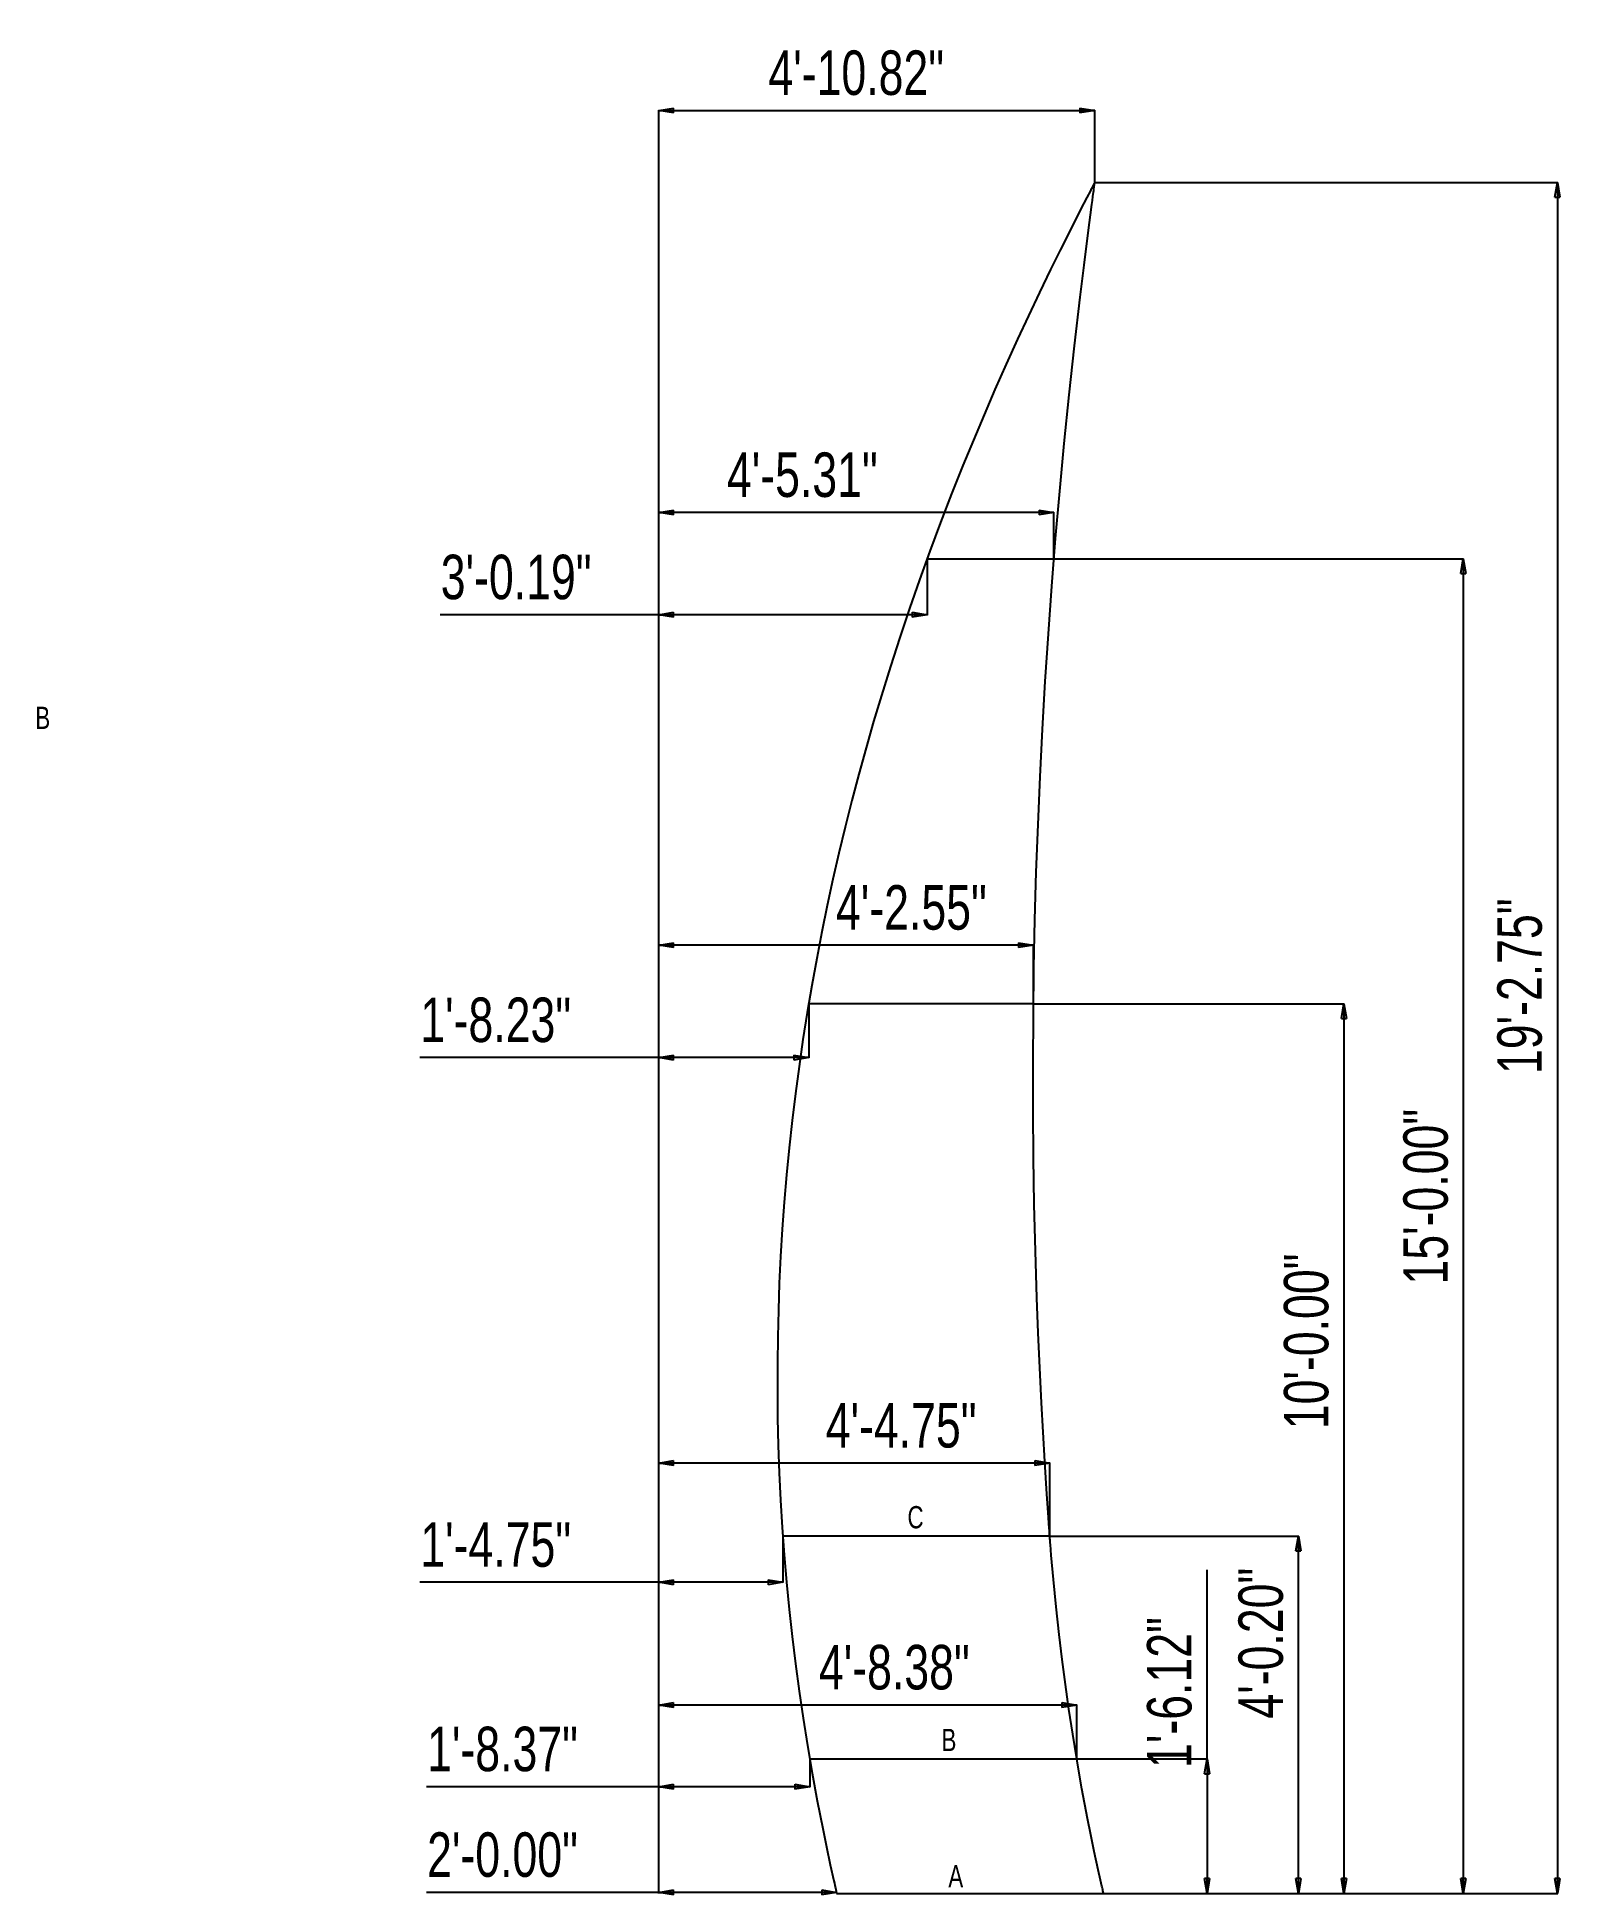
# Model space of a CAD drawing. Extents: x -97 to 108, y 2 to 253.
import ezdxf

# ---------------------------------------------------------------- set-up
doc = ezdxf.new("R2010")
doc.units = 0
doc.header["$PDSIZE"] = -1
doc.layers.get('0').update_dxf_attribs({"linetype": 'CONTINUOUS'})
doc.layers.get('DEFPOINTS').update_dxf_attribs({"linetype": 'CONTINUOUS'})
doc.styles.add('SLDTEXTSTYLE0', font='txt', dxfattribs={"width": 0.75})
doc.dimstyles.new('SLDDIMSTYLE0', dxfattribs={"dimtxt": 6, "dimasz": 2, "dimexe": 0.03937, "dimexo": 0.0625, "dimgap": 1.5, "dimtad": 0, "dimtih": 1, "dimtoh": 1, "dimzin": 12, "dimtxsty": 'STANDARD', "dimblk1": 'CLOSED', "dimblk2": 'CLOSED', "dimsah": 1, "dimcen": 0.09, "dimclrd": 7, "dimclre": 7, "dimclrt": 7, "dimazin": 3, "dimtfac": 1, "dimtdec": 4, "dimtofl": 0, "dimtmove": 0, "dimatfit": 3, "dimtolj": 1, "dimtzin": 12})
doc.dimstyles.new('SLDDIMSTYLE1', dxfattribs={"dimtxt": 6, "dimasz": 2, "dimexe": 0.03937, "dimexo": 0.0625, "dimgap": 1.5, "dimtad": 0, "dimtih": 1, "dimtoh": 1, "dimzin": 4, "dimtxsty": 'STANDARD', "dimblk1": 'CLOSED', "dimblk2": 'CLOSED', "dimsah": 1, "dimcen": 0.09, "dimclrd": 7, "dimclre": 7, "dimclrt": 7, "dimazin": 3, "dimtfac": 1, "dimtdec": 4, "dimtofl": 0, "dimtmove": 0, "dimatfit": 3, "dimtolj": 1, "dimtzin": 12})

# ---------------------------------------------------------------- blocks, each defined once
blk = doc.blocks.new('_CLOSED')
at = {"color": 0, "linetype": 'BYBLOCK'}
for p, q in [((-1, 0.166667), (0, 0)), ((-1, 0.166667), (-1, -0.166667)), ((0, 0), (-1, -0.166667)), ((0, 0), (-1, 0))]:
    blk.add_line(p, q, dxfattribs=at)
blk = doc.blocks.new('*D0')
at = {"color": 7}
for p, q in [((60.49, 20.58), (60.49, 46.07)), ((42.94, 20.58), (60.53, 20.58)), ((60.49, 20.58), (60.49, 2.45)), ((46.56, 2.45), (60.53, 2.45))]:
    blk.add_line(p, q, dxfattribs=at)
at = {"layer": 'DEFPOINTS', "color": 7}
for p in [(42.9, 20.58), (46.52, 2.45)]:
    blk.add_point(p, dxfattribs=at)
at = {"xscale": 2, "yscale": 2}
for p, rotation in [((60.49, 20.58), 90), ((60.49, 2.45), 270)]:
    blk.add_blockref('_CLOSED', p, dxfattribs=dict(at, rotation=rotation))
at = {"color": 7, "insert": (58.47, 19.37), "char_height": 6, "attachment_point": 7, "rotation": 90, "style": 'SLDTEXTSTYLE0'}
blk.add_mtext('1\'-6.12"', dxfattribs=at)
blk = doc.blocks.new('*D2')
at = {"color": 7}
for p, q in [((39.31, 50.65), (72.85, 50.65)), ((72.81, 2.45), (72.81, 50.65)), ((46.56, 2.45), (72.85, 2.45))]:
    blk.add_line(p, q, dxfattribs=at)
at = {"layer": 'DEFPOINTS', "color": 7}
for p in [(39.27, 50.65), (46.52, 2.45)]:
    blk.add_point(p, dxfattribs=at)
at = {"xscale": 2, "yscale": 2}
for p, rotation in [((72.81, 50.65), 90), ((72.81, 2.45), 270)]:
    blk.add_blockref('_CLOSED', p, dxfattribs=dict(at, rotation=rotation))
at = {"color": 7, "insert": (70.8, 26.03), "char_height": 6, "attachment_point": 7, "rotation": 90, "style": 'SLDTEXTSTYLE0'}
blk.add_mtext('4\'-0.20"', dxfattribs=at)
blk = doc.blocks.new('*D3')
at = {"color": 7}
for p, q in [((37.11, 122.45), (78.99, 122.45)), ((78.95, 122.45), (78.95, 2.45)), ((46.56, 2.45), (78.99, 2.45))]:
    blk.add_line(p, q, dxfattribs=at)
at = {"layer": 'DEFPOINTS', "color": 7}
for p in [(37.07, 122.45), (46.52, 2.45)]:
    blk.add_point(p, dxfattribs=at)
at = {"xscale": 2, "yscale": 2}
for p, rotation in [((78.95, 122.45), 90), ((78.95, 2.45), 270)]:
    blk.add_blockref('_CLOSED', p, dxfattribs=dict(at, rotation=rotation))
at = {"color": 7, "insert": (76.93, 65.06), "char_height": 6, "attachment_point": 7, "rotation": 90, "style": 'SLDTEXTSTYLE0'}
blk.add_mtext('10\'-0.00"', dxfattribs=at)
blk = doc.blocks.new('*D4')
at = {"color": 7}
for p, q in [((39.87, 182.45), (95.09, 182.45)), ((95.05, 182.45), (95.05, 2.45)), ((46.56, 2.45), (95.09, 2.45))]:
    blk.add_line(p, q, dxfattribs=at)
at = {"layer": 'DEFPOINTS', "color": 7}
for p in [(39.83, 182.45), (46.52, 2.45)]:
    blk.add_point(p, dxfattribs=at)
at = {"xscale": 2, "yscale": 2}
for p, rotation in [((95.05, 182.45), 90), ((95.05, 2.45), 270)]:
    blk.add_blockref('_CLOSED', p, dxfattribs=dict(at, rotation=rotation))
at = {"color": 7, "insert": (93.04, 84.57), "char_height": 6, "attachment_point": 7, "rotation": 90, "style": 'SLDTEXTSTYLE0'}
blk.add_mtext('15\'-0.00"', dxfattribs=at)
blk = doc.blocks.new('*D5')
at = {"color": 7}
for p, q in [((-13.48, 2.59), (-44.78, 2.59)), ((10.52, 2.59), (-13.48, 2.59)), ((10.52, 2.49), (10.52, 2.63))]:
    blk.add_line(p, q, dxfattribs=at)
at = {"layer": 'DEFPOINTS', "color": 7}
for p in [(-13.48, 2.45), (10.52, 2.45)]:
    blk.add_point(p, dxfattribs=at)
at = {"xscale": 2, "yscale": 2}
for p, rotation in [((-13.48, 2.59), 180), ((10.52, 2.59), 360)]:
    blk.add_blockref('_CLOSED', p, dxfattribs=dict(at, rotation=rotation))
at = {"color": 7, "insert": (-44.72, 4.6), "char_height": 6, "attachment_point": 7, "style": 'SLDTEXTSTYLE0'}
blk.add_mtext('2\'-0.00"', dxfattribs=at)
blk = doc.blocks.new('*D6')
at = {"color": 7}
for p, q in [((6.9, 20.54), (6.9, 16.8)), ((-13.48, 16.84), (-44.78, 16.84)), ((6.9, 16.84), (-13.48, 16.84))]:
    blk.add_line(p, q, dxfattribs=at)
at = {"layer": 'DEFPOINTS', "color": 7}
for p in [(6.9, 20.58), (-13.48, 2.45)]:
    blk.add_point(p, dxfattribs=at)
at = {"xscale": 2, "yscale": 2}
for p, rotation in [((-13.48, 16.84), 180), ((6.9, 16.84), 360)]:
    blk.add_blockref('_CLOSED', p, dxfattribs=dict(at, rotation=rotation))
at = {"color": 7, "insert": (-44.72, 18.85), "char_height": 6, "attachment_point": 7, "style": 'SLDTEXTSTYLE0'}
blk.add_mtext('1\'-8.37"', dxfattribs=at)
blk = doc.blocks.new('*D7')
at = {"color": 7}
for p, q in [((42.9, 27.86), (-13.48, 27.86)), ((42.9, 20.61), (42.9, 27.9))]:
    blk.add_line(p, q, dxfattribs=at)
at = {"layer": 'DEFPOINTS', "color": 7}
for p in [(42.9, 20.58), (-13.48, 2.45)]:
    blk.add_point(p, dxfattribs=at)
at = {"xscale": 2, "yscale": 2}
for p, rotation in [((-13.48, 27.86), 180), ((42.9, 27.86), 360)]:
    blk.add_blockref('_CLOSED', p, dxfattribs=dict(at, rotation=rotation))
at = {"color": 7, "insert": (8.13, 29.88), "char_height": 6, "attachment_point": 7, "style": 'SLDTEXTSTYLE0'}
blk.add_mtext('4\'-8.38"', dxfattribs=at)
blk = doc.blocks.new('*D8')
at = {"color": 7}
for p, q in [((3.27, 50.61), (3.27, 44.37)), ((-13.48, 44.41), (-45.7, 44.41)), ((3.27, 44.41), (-13.48, 44.41))]:
    blk.add_line(p, q, dxfattribs=at)
at = {"layer": 'DEFPOINTS', "color": 7}
for p in [(3.27, 50.65), (-13.48, 2.45)]:
    blk.add_point(p, dxfattribs=at)
at = {"xscale": 2, "yscale": 2}
for p, rotation in [((-13.48, 44.41), 180), ((3.27, 44.41), 360)]:
    blk.add_blockref('_CLOSED', p, dxfattribs=dict(at, rotation=rotation))
at = {"color": 7, "insert": (-45.64, 46.42), "char_height": 6, "attachment_point": 7, "style": 'SLDTEXTSTYLE0'}
blk.add_mtext('1\'-4.75"', dxfattribs=at)
blk = doc.blocks.new('*D9')
at = {"color": 7}
for p, q in [((39.27, 60.49), (-13.48, 60.49)), ((39.27, 50.69), (39.27, 60.53))]:
    blk.add_line(p, q, dxfattribs=at)
at = {"layer": 'DEFPOINTS', "color": 7}
for p in [(39.27, 50.65), (-13.48, 2.45)]:
    blk.add_point(p, dxfattribs=at)
at = {"xscale": 2, "yscale": 2}
for p, rotation in [((-13.48, 60.49), 180), ((39.27, 60.49), 360)]:
    blk.add_blockref('_CLOSED', p, dxfattribs=dict(at, rotation=rotation))
at = {"color": 7, "insert": (9.05, 62.5), "char_height": 6, "attachment_point": 7, "style": 'SLDTEXTSTYLE0'}
blk.add_mtext('4\'-4.75"', dxfattribs=at)
blk = doc.blocks.new('*D10')
at = {"color": 7}
for p, q in [((6.75, 122.41), (6.75, 115.13)), ((-13.48, 115.17), (-45.7, 115.17)), ((6.75, 115.17), (-13.48, 115.17))]:
    blk.add_line(p, q, dxfattribs=at)
at = {"layer": 'DEFPOINTS', "color": 7}
for p in [(6.75, 122.45), (-13.48, 2.45)]:
    blk.add_point(p, dxfattribs=at)
at = {"xscale": 2, "yscale": 2}
for p, rotation in [((-13.48, 115.17), 180), ((6.75, 115.17), 360)]:
    blk.add_blockref('_CLOSED', p, dxfattribs=dict(at, rotation=rotation))
at = {"color": 7, "insert": (-45.64, 117.19), "char_height": 6, "attachment_point": 7, "style": 'SLDTEXTSTYLE0'}
blk.add_mtext('1\'-8.23"', dxfattribs=at)
blk = doc.blocks.new('*D11')
at = {"color": 7}
for p, q in [((37.07, 130.34), (-13.48, 130.34)), ((37.07, 122.49), (37.07, 130.38))]:
    blk.add_line(p, q, dxfattribs=at)
at = {"layer": 'DEFPOINTS', "color": 7}
for p in [(-13.48, 233.21), (37.07, 122.45)]:
    blk.add_point(p, dxfattribs=at)
at = {"xscale": 2, "yscale": 2}
for p, rotation in [((-13.48, 130.34), 180), ((37.07, 130.34), 360)]:
    blk.add_blockref('_CLOSED', p, dxfattribs=dict(at, rotation=rotation))
at = {"color": 7, "insert": (10.43, 132.35), "char_height": 6, "attachment_point": 7, "style": 'SLDTEXTSTYLE0'}
blk.add_mtext('4\'-2.55"', dxfattribs=at)
blk = doc.blocks.new('*D12')
at = {"color": 7}
for p, q in [((22.71, 182.41), (22.71, 174.87)), ((-13.48, 174.91), (-42.94, 174.91)), ((22.71, 174.91), (-13.48, 174.91))]:
    blk.add_line(p, q, dxfattribs=at)
at = {"layer": 'DEFPOINTS', "color": 7}
for p in [(-13.48, 233.21), (22.71, 182.45)]:
    blk.add_point(p, dxfattribs=at)
at = {"xscale": 2, "yscale": 2}
for p, rotation in [((-13.48, 174.91), 180), ((22.71, 174.91), 360)]:
    blk.add_blockref('_CLOSED', p, dxfattribs=dict(at, rotation=rotation))
at = {"color": 7, "insert": (-42.88, 176.92), "char_height": 6, "attachment_point": 7, "style": 'SLDTEXTSTYLE0'}
blk.add_mtext('3\'-0.19"', dxfattribs=at)
blk = doc.blocks.new('*D13')
at = {"color": 7}
for p, q in [((39.83, 188.7), (-13.48, 188.7)), ((39.83, 182.49), (39.83, 188.74))]:
    blk.add_line(p, q, dxfattribs=at)
at = {"layer": 'DEFPOINTS', "color": 7}
for p in [(-13.48, 233.21), (39.83, 182.45)]:
    blk.add_point(p, dxfattribs=at)
at = {"xscale": 2, "yscale": 2}
for p, rotation in [((-13.48, 188.7), 180), ((39.83, 188.7), 360)]:
    blk.add_blockref('_CLOSED', p, dxfattribs=dict(at, rotation=rotation))
at = {"color": 7, "insert": (-4.28, 190.71), "char_height": 6, "attachment_point": 7, "style": 'SLDTEXTSTYLE0'}
blk.add_mtext('4\'-5.31"', dxfattribs=at)
blk = doc.blocks.new('*D14')
at = {"color": 7}
for p, q in [((-13.48, 233.25), (-13.48, 242.96)), ((-13.48, 242.92), (45.34, 242.92)), ((45.34, 233.25), (45.34, 242.96))]:
    blk.add_line(p, q, dxfattribs=at)
at = {"layer": 'DEFPOINTS', "color": 7}
for p in [(-13.48, 233.21), (45.34, 233.21)]:
    blk.add_point(p, dxfattribs=at)
at = {"xscale": 2, "yscale": 2}
for p, rotation in [((-13.48, 242.92), 180), ((45.34, 242.92), 360)]:
    blk.add_blockref('_CLOSED', p, dxfattribs=dict(at, rotation=rotation))
at = {"color": 7, "insert": (1.32, 244.93), "char_height": 6, "attachment_point": 7, "style": 'SLDTEXTSTYLE0'}
blk.add_mtext('4\'-10.82"', dxfattribs=at)
blk = doc.blocks.new('*D15')
at = {"color": 7}
for p, q in [((45.38, 233.21), (107.78, 233.21)), ((107.74, 233.21), (107.74, 2.45)), ((46.56, 2.45), (107.78, 2.45))]:
    blk.add_line(p, q, dxfattribs=at)
at = {"layer": 'DEFPOINTS', "color": 7}
for p in [(45.34, 233.21), (46.52, 2.45)]:
    blk.add_point(p, dxfattribs=at)
at = {"xscale": 2, "yscale": 2}
for p, rotation in [((107.74, 233.21), 90), ((107.74, 2.45), 270)]:
    blk.add_blockref('_CLOSED', p, dxfattribs=dict(at, rotation=rotation))
at = {"color": 7, "insert": (105.72, 112.96), "char_height": 6, "attachment_point": 7, "rotation": 90, "style": 'SLDTEXTSTYLE0'}
blk.add_mtext('19\'-2.75"', dxfattribs=at)

msp = doc.modelspace()

# ---------------------------------------------------------------- linework, layer by layer
at = {"color": 7, "linetype": 'CONTINUOUS'}
for p, q in [((-13.477, 2.454), (-13.477, 233.206)), ((22.713, 182.454), (39.832, 182.454)), ((6.748, 122.454), (37.068, 122.454)), ((39.27, 50.652), (3.27, 50.652)), ((42.899, 20.576), (6.895, 20.576)), ((42.907, 20.582), (42.899, 20.576)), ((42.899, 20.576), (42.91, 20.566)), ((10.523, 2.454), (46.523, 2.454))]:
    msp.add_line(p, q, dxfattribs=at)
at = {"color": 7, "linetype": 'CONTINUOUS', "flags": 128}
for points in [[(45.339, 233.206), (45.248, 233.033), (45.176, 232.895), (45.109, 232.768), (45.04, 232.636), (44.967, 232.498), (44.892, 232.355), (44.816, 232.209), (44.74, 232.065), (44.268, 231.161), (43.434, 229.549), (41.958, 226.66), (40.657, 224.069), (39.373, 221.467), (37.864, 218.355), (36.38, 215.228), (34.92, 212.086), (33.384, 208.703), (31.875, 205.303), (30.4, 201.892), (28.959, 198.473), (27.553, 195.044), (26.024, 191.207), (24.538, 187.359), (23.096, 183.5), (21.696, 179.629), (20.34, 175.747), (19.031, 171.851), (17.768, 167.941), (16.551, 164.018), (15.499, 160.491), (14.486, 156.952), (13.509, 153.403), (12.569, 149.842), (11.669, 146.271), (10.824, 142.757), (10.02, 139.234), (9.254, 135.702), (8.529, 132.163), (7.829, 128.543), (7.17, 124.915), (6.553, 121.278), (5.978, 117.634), (5.447, 113.985), (4.96, 110.331), (4.517, 106.673), (4.118, 103.017), (3.764, 99.357), (3.453, 95.692), (3.186, 92.022), (2.963, 88.348), (2.788, 84.74), (2.656, 81.13), (2.568, 77.52), (2.522, 73.91), (2.521, 70.225), (2.565, 66.539), (2.654, 62.853), (2.788, 59.167), (2.967, 55.482), (3.191, 51.8), (3.46, 48.119), (3.773, 44.44), (4.131, 40.762), (4.534, 37.087), (4.981, 33.413), (5.473, 29.743), (6.008, 26.078), (6.587, 22.421), (7.225, 18.673), (7.909, 14.933), (8.636, 11.203), (9.14, 8.747), (9.663, 6.295), (10.139, 4.142), (10.21, 3.827), (10.281, 3.512), (10.352, 3.201), (10.404, 2.972), (10.458, 2.736), (10.523, 2.454)], [(39.27, 50.652), (39.248, 50.955), (39.229, 51.22), (39.212, 51.448), (39.196, 51.673), (39.179, 51.91), (39.161, 52.161), (39.143, 52.414), (39.045, 53.803), (38.877, 56.282), (38.594, 60.707), (38.362, 64.66), (38.147, 68.615), (37.916, 73.328), (37.712, 78.042), (37.533, 82.756), (37.335, 89.07), (37.185, 95.383), (37.081, 101.696), (37.024, 108.008), (37.013, 114.447), (37.052, 120.885), (37.138, 127.322), (37.272, 133.758), (37.455, 140.192), (37.685, 146.626), (37.963, 153.057), (38.287, 159.486), (38.659, 165.913), (39.078, 172.336), (39.543, 178.757), (40.054, 185.174), (40.612, 191.588), (41.215, 198), (41.882, 204.581), (42.597, 211.16), (43.359, 217.735), (43.888, 222.072), (44.437, 226.405), (44.936, 230.216), (45.011, 230.775), (45.086, 231.336), (45.162, 231.897), (45.195, 232.147), (45.227, 232.382), (45.259, 232.615), (45.296, 232.889), (45.339, 233.206)], [(42.907, 20.582), (42.358, 23.93), (41.845, 27.284), (41.368, 30.643), (40.926, 34.007), (40.52, 37.377), (40.114, 41.089), (39.752, 44.805), (39.469, 48.078), (39.355, 49.521), (39.342, 49.684), (39.33, 49.847), (39.318, 50.008), (39.307, 50.156), (39.296, 50.295), (39.284, 50.457), (39.27, 50.652)], [(46.523, 2.454), (46.477, 2.652), (46.44, 2.815), (46.408, 2.957), (46.373, 3.111), (46.335, 3.276), (46.297, 3.443), (46.121, 4.225), (45.812, 5.619), (45.276, 8.11), (44.815, 10.339), (44.37, 12.57), (43.614, 16.564), (42.91, 20.566)]]:
    msp.add_lwpolyline(points, dxfattribs=at)

# ---------------------------------------------------------------- texts
at = {"color": 7, "char_height": 3, "attachment_point": 1, "style": 'SLDTEXTSTYLE0'}
for s, insert in [('B', (-97.566, 162.504)), ('C', (20.076, 54.689)), ('B', (24.667, 24.647)), ('A', (25.586, 6.266))]:
    msp.add_mtext(s, dxfattribs=dict(at, insert=insert))

# ---------------------------------------------------------------- dimensions: what is measured, and where the dimension line sits
at = {"color": 7}
for base, p1, p2, dimstyle, picture, middle in [((45.339, 242.921), (-13.477, 233.206), (45.339, 233.206), 'SLDDIMSTYLE0', '*D14', (16.855, 242.921)), ((-13.477, 174.911), (22.713, 182.454), (-13.477, 233.206), 'SLDDIMSTYLE0', '*D12', (-29.557, 174.911)), ((-13.4771, 130.3376), (37.0683, 122.4539), (-13.4771, 233.2061), 'SLDDIMSTYLE0', '*D11', (23.748, 130.3376)), ((-13.477, 188.697), (39.832, 182.454), (-13.477, 233.206), 'SLDDIMSTYLE0', '*D13', (9.043, 188.697)), ((-13.4771, 115.1733), (6.748, 122.4539), (-13.4771, 2.4539), 'SLDDIMSTYLE0', '*D10', (-32.3139, 115.1733)), ((-13.477, 60.49), (39.27, 50.652), (-13.477, 2.454), 'SLDDIMSTYLE0', '*D9', (22.369, 60.49)), ((-13.477, 44.407), (3.27, 50.652), (-13.477, 2.454), 'SLDDIMSTYLE0', '*D8', (-32.314, 44.407)), ((-13.477, 27.864), (42.899, 20.576), (-13.477, 2.454), 'SLDDIMSTYLE0', '*D7', (21.45, 27.864)), ((-13.477, 16.835), (6.895, 20.576), (-13.477, 2.454), 'SLDDIMSTYLE0', '*D6', (-31.395, 16.835)), ((-13.477, 2.59), (10.523, 2.454), (-13.477, 2.454), 'SLDDIMSTYLE1', '*D5', (-31.395, 2.59))]:
    dim = msp.add_linear_dim(base=base, p1=p1, p2=p2, dimstyle=dimstyle, dxfattribs=at)
    dim.commit()
    dim.dimension.update_dxf_attribs({"geometry": picture, "text_midpoint": middle, "dimtype": 160})
for base, p1, p2, angle, dimstyle, picture, middle in [((107.737, 2.454), (45.339, 233.206), (46.523, 2.454), 90, 'SLDDIMSTYLE0', '*D15', (107.737, 128.5)), ((95.051, 2.454), (39.832, 182.454), (46.523, 2.454), 90, 'SLDDIMSTYLE1', '*D4', (95.051, 100.111)), ((78.948, 2.454), (37.068, 122.454), (46.523, 2.454), 90, 'SLDDIMSTYLE1', '*D3', (78.948, 80.596)), ((72.813, 50.652), (46.523, 2.454), (39.27, 50.652), 270, 'SLDDIMSTYLE1', '*D2', (72.813, 39.352)), ((60.486, 2.454), (42.899, 20.576), (46.523, 2.454), 90, 'SLDDIMSTYLE0', '*D0', (60.486, 32.689))]:
    dim = msp.add_linear_dim(base=base, p1=p1, p2=p2, angle=angle, dimstyle=dimstyle, dxfattribs=at)
    dim.commit()
    dim.dimension.update_dxf_attribs({"geometry": picture, "text_midpoint": middle, "dimtype": 160})

doc.saveas('drawing.dxf')
